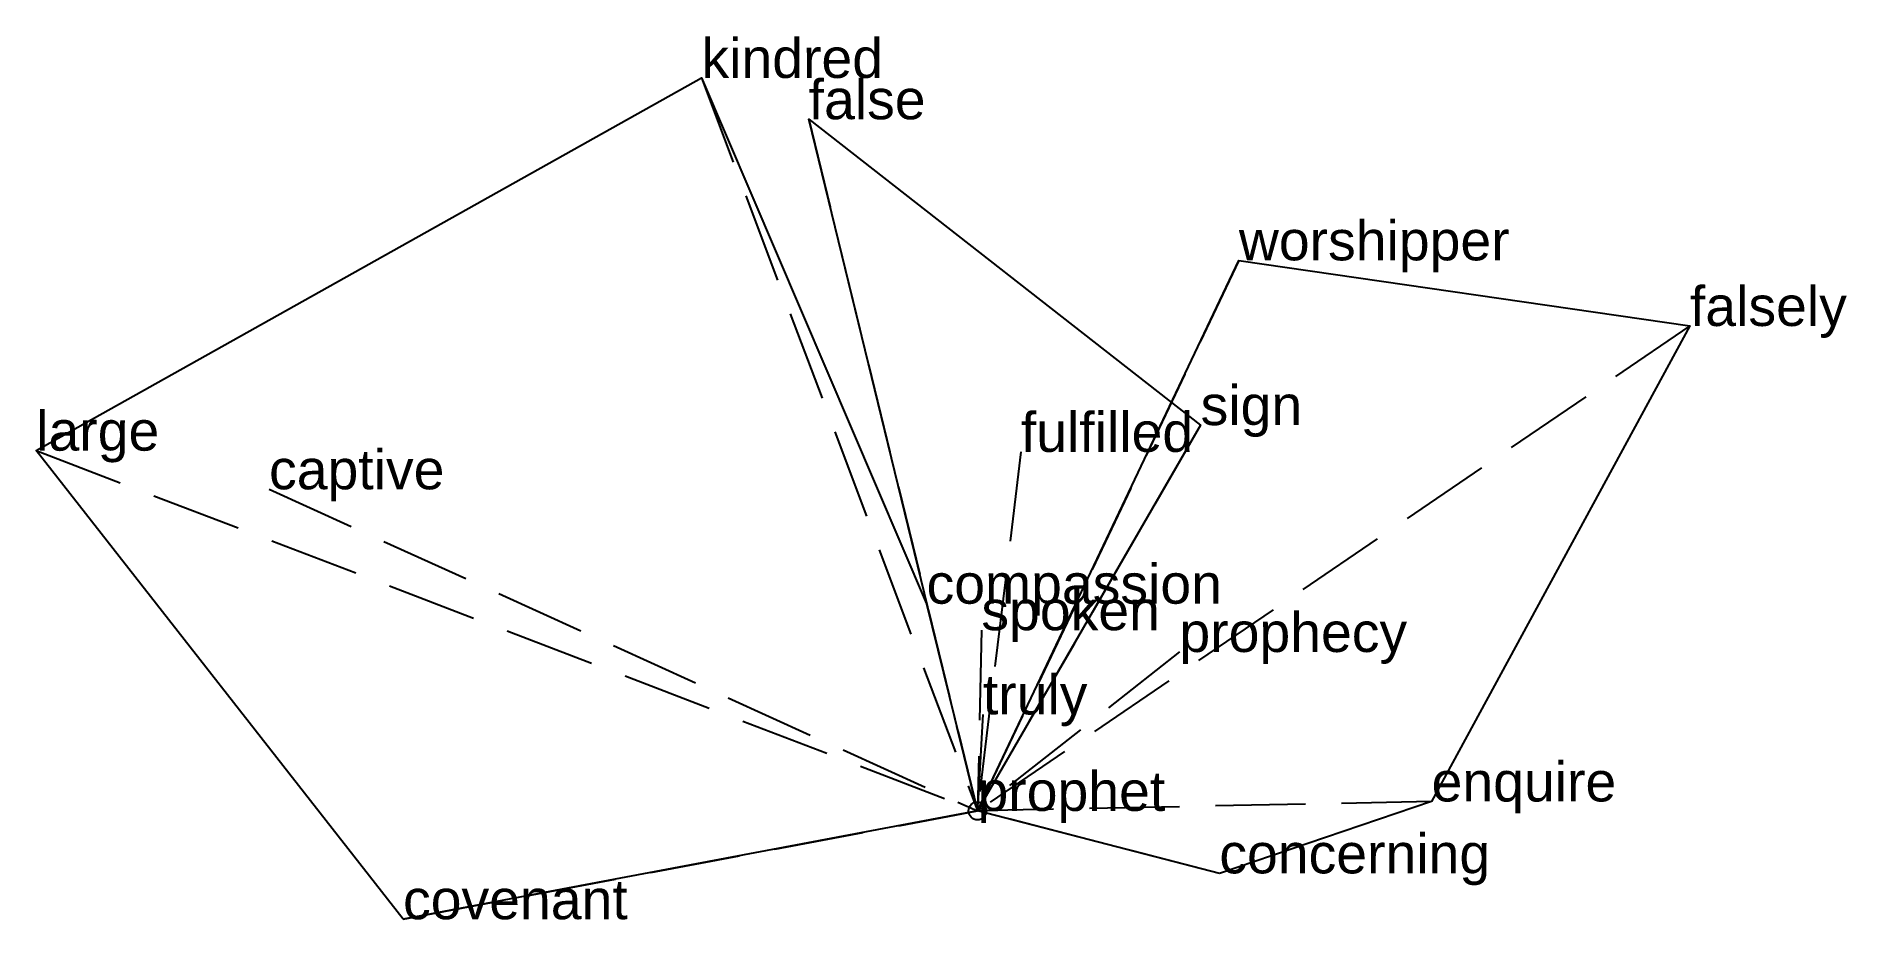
# Model space of a CAD drawing. Extents: x -2.61 to 2.41, y -0.3 to 2.15.
import ezdxf

# ---------------------------------------------------------------- set-up
doc = ezdxf.new("R2010")
doc.units = 0
doc.linetypes.add('DASHED2', pattern=[0.3, 0.25, -0.05])
for name, color, linetype in [('TEXT_nt', 1, 'CONTINUOUS'), ('TEXT_ot', 1, 'CONTINUOUS'), ('TEXT_q', 1, 'CONTINUOUS')]:
    doc.layers.add(name, color=color, linetype=linetype)
doc.styles.get("Standard").update_dxf_attribs({"font": 'arial.ttf'})

# ---------------------------------------------------------------- blocks, each defined once
blk = doc.blocks.new('ot-prophet')
at = {"layer": 'LINES_ot', "linetype": 'DASHED2'}
for p in [(0.7255, 1.5285), (1.9776, 1.3463), (0.5605, 0.4412), (1.2604, 0.0262), (0, 0), (0.6713, -0.1735)]:
    blk.add_line(p, (0, 0), dxfattribs=at)
at = {"layer": 'ORIGIN_ot'}
blk.add_circle((0, 0), 0.025, dxfattribs=at)
at = {"layer": 'TEXT_ot'}
for s, p in [('worshipper', (0.7255, 1.5285)), ('falsely', (1.9776, 1.3463)), ('prophecy', (0.5605, 0.4412)), ('prophet', (0, 0)), ('enquire', (1.2604, 0.0262)), ('concerning', (0.6713, -0.1735))]:
    blk.add_text(s, height=0.11, dxfattribs=at).set_placement(p)
blk = doc.blocks.new('nt-prophet')
at = {"layer": 'LINES_nt', "linetype": 'DASHED2'}
for p in [(-0.4686, 1.9202), (0.6193, 1.0711), (0.1203, 0.9968), (0.0108, 0.5017), (0.0149, 0.268), (0, 0)]:
    blk.add_line(p, (0, 0), dxfattribs=at)
at = {"layer": 'ORIGIN_nt'}
blk.add_circle((0, 0), 0.025, dxfattribs=at)
at = {"layer": 'TEXT_nt'}
for s, p in [('false', (-0.4686, 1.9202)), ('sign', (0.6193, 1.0711)), ('fulfilled', (0.1203, 0.9968)), ('spoken', (0.0108, 0.5017)), ('truly', (0.0149, 0.268)), ('prophet', (0, 0))]:
    blk.add_text(s, height=0.11, dxfattribs=at).set_placement(p)
blk = doc.blocks.new('q-prophet')
at = {"layer": 'LINES_q', "linetype": 'DASHED2'}
for p in [(-0.7662, 2.0349), (-2.6127, 1.0002), (-1.9664, 0.8929), (-0.1414, 0.5752), (-1.5945, -0.3008), (0, 0)]:
    blk.add_line(p, (0, 0), dxfattribs=at)
at = {"layer": 'ORIGIN_q'}
blk.add_circle((0, 0), 0.025, dxfattribs=at)
at = {"layer": 'TEXT_q'}
for s, p in [('kindred', (-0.7662, 2.0349)), ('large', (-2.6127, 1.0002)), ('captive', (-1.9664, 0.8929)), ('compassion', (-0.1414, 0.5752)), ('prophet', (0, 0)), ('covenant', (-1.5945, -0.3008))]:
    blk.add_text(s, height=0.11, dxfattribs=at).set_placement(p)

msp = doc.modelspace()

# ---------------------------------------------------------------- linework, layer by layer
at = {"layer": 'OUTLINE_nt', "linetype": 'CONTINUOUS'}
msp.add_polyline3d([(0, 0, 0), (-0.4686, 1.9202, 0), (0.6193, 1.0711, 0), (0, 0, 0)], close=True, dxfattribs=at)
at = {"layer": 'OUTLINE_ot', "linetype": 'CONTINUOUS'}
msp.add_polyline3d([(0.6713, -0.1735, 0), (0, 0, 0), (0.7255, 1.5285, 0), (1.9776, 1.3463, 0), (1.2604, 0.0262, 0), (0.6713, -0.1735, 0)], close=True, dxfattribs=at)
at = {"layer": 'OUTLINE_q', "linetype": 'CONTINUOUS'}
msp.add_polyline3d([(-1.5945, -0.3008, 0), (-2.6127, 1.0002, 0), (-0.7662, 2.0349, 0), (-0.1414, 0.5752, 0), (0, 0, 0), (-1.5945, -0.3008, 0)], close=True, dxfattribs=at)

# ---------------------------------------------------------------- block references
for name in ['q-prophet', 'nt-prophet', 'ot-prophet']:
    msp.add_blockref(name, (0, 0))

doc.saveas('drawing.dxf')
